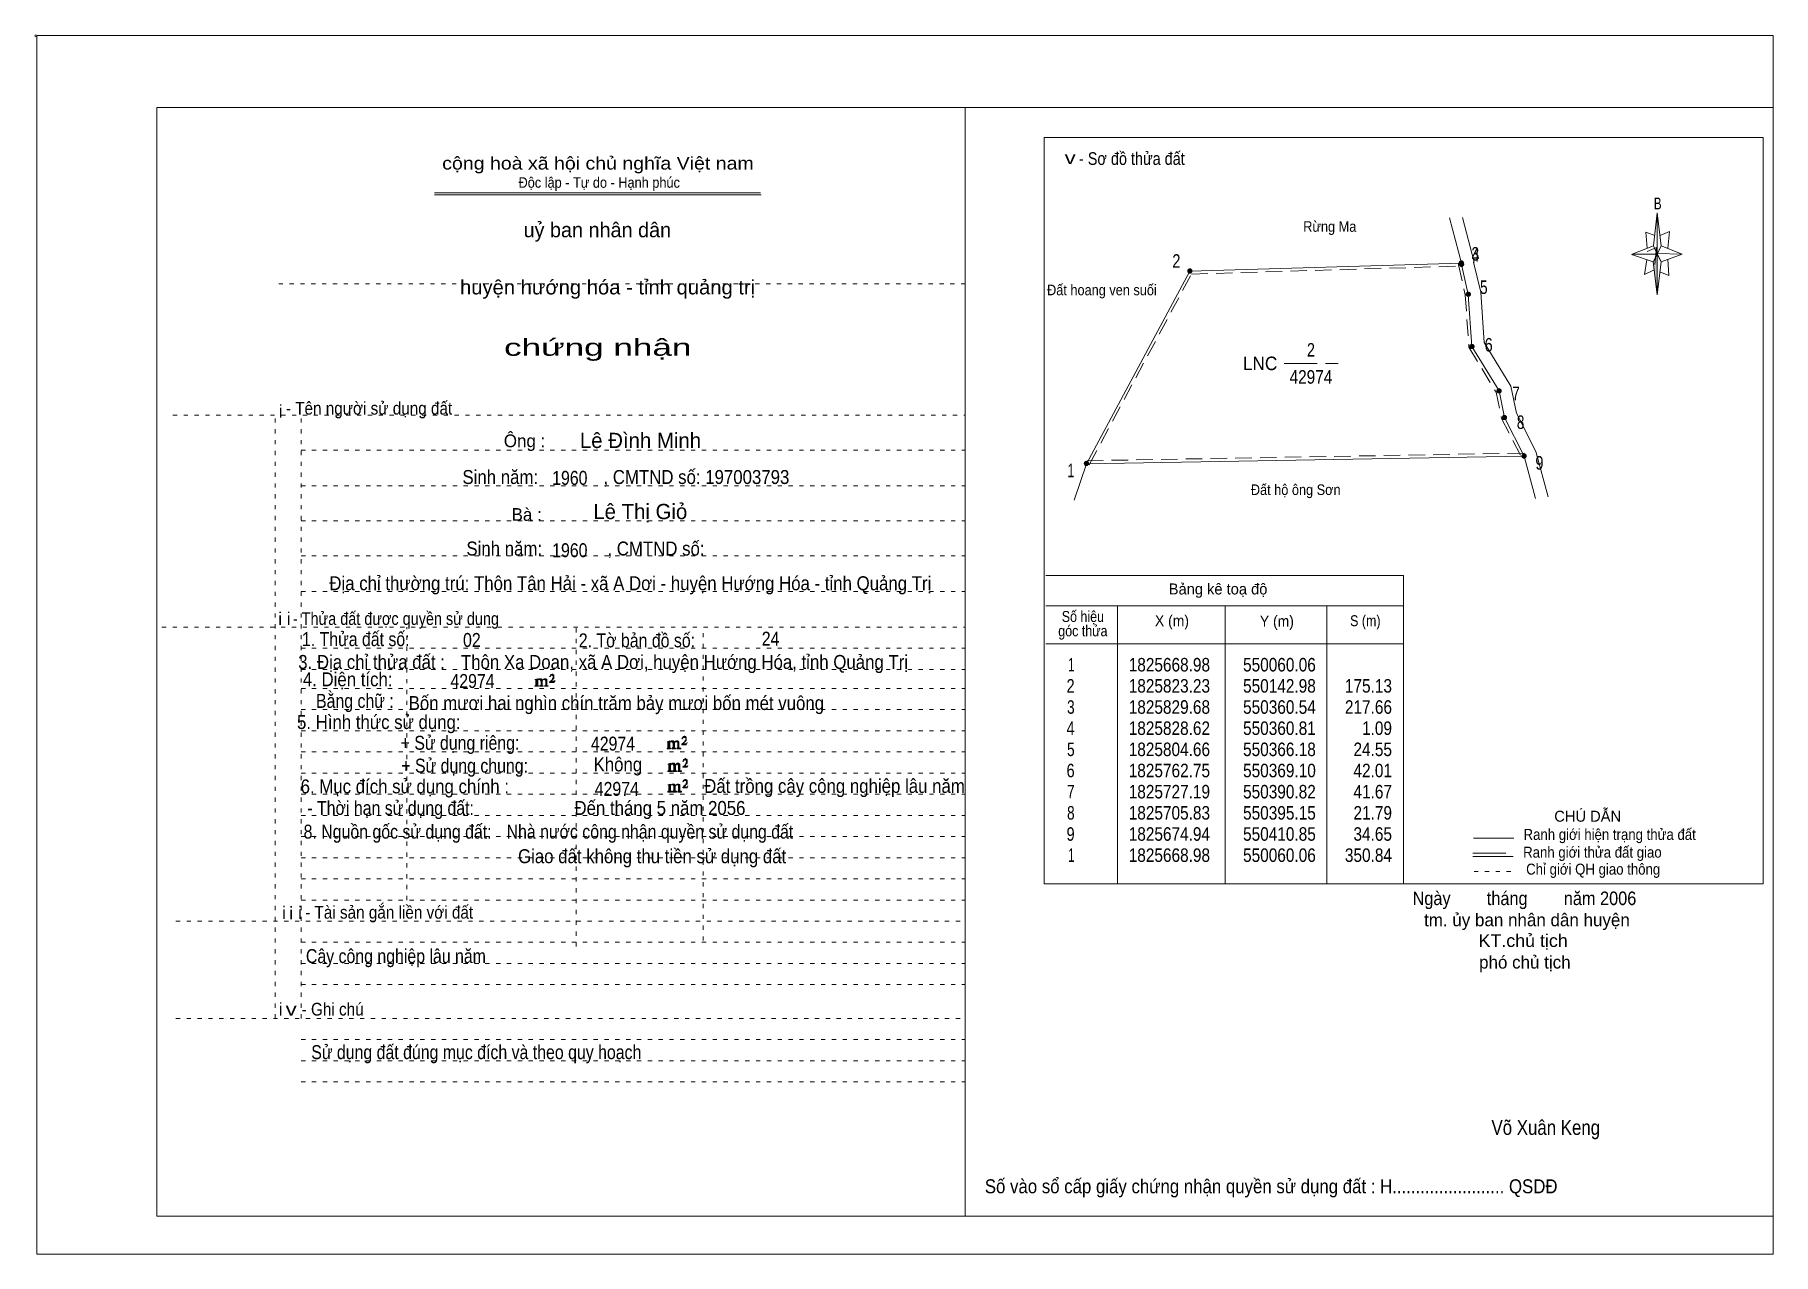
# Model space of a CAD drawing. Header units: centimetres. Extents: x -1.6 to 39.5, y -3.3 to 25.5.
import ezdxf
from ezdxf.enums import TextEntityAlignment as Align

# ---------------------------------------------------------------- set-up
doc = ezdxf.new("R2010")
doc.units = ezdxf.units.CM
doc.header["$LTSCALE"] = 0.13
doc.header["$PDMODE"] = 32
doc.header["$PDSIZE"] = 0.065
for name, pattern in [('DOTTED', [1.5, 0.3, -1.2]), ('LONG_DASHED', [7.5, 6, -1.5]), ('MEDIUM_DASHED', [4.5, 3, -1.5])]:
    doc.linetypes.add(name, pattern=pattern)
for name, color, linetype, lineweight in [('1', 7, 'DOTTED', 13), ('10', 7, 'Continuous', 13), ('32', 7, 'LONG_DASHED', 13), ('33', 7, 'LONG_DASHED', 13), ('4', 7, 'Continuous', 13), ('5', 7, 'Continuous', 13), ('50', 7, 'Continuous', 13)]:
    doc.layers.add(name, color=color, linetype=linetype, lineweight=lineweight)
doc.layers.add('30', color=7, linetype='Continuous')

msp = doc.modelspace()

# ---------------------------------------------------------------- hatches: boundary and pattern name
at = {"layer": '32'}
for points in [[(32.188, 20.103, 1), (32.088, 20.103, 1)], [(25.774, 19.913, 1), (25.674, 19.913, 1)], [(32.196, 20.071, 1), (32.096, 20.071, 1)], [(32.354, 19.365, 1), (32.254, 19.365, 1)], [(32.44, 18.129, 1), (32.34, 18.129, 1)], [(33.081, 17.081, 1), (32.98, 17.081, 1)], [(33.208, 16.451, 1), (33.108, 16.451, 1)], [(23.329, 15.365, 1), (23.229, 15.365, 1)], [(33.671, 15.541, 1), (33.571, 15.541, 1)]]:
    msp.add_hatch(color=256, dxfattribs=at).paths.add_polyline_path(points)
at = {"layer": '5'}
msp.add_hatch(color=256, dxfattribs=at).paths.add_polyline_path([(36.77, 20.31), (36.77, 19.35), (36.67, 20.13)])
at = {"layer": '50'}
for points in [[(10.27, 10.13), (10.27, 10.12), (10.27, 10.11), (10.25, 10.11), (10.24, 10.11), (10.24, 10.1), (10.33, 10.1), (10.33, 10.11), (10.32, 10.11), (10.31, 10.11), (10.31, 10.12), (10.31, 10.13), (10.31, 10.24), (10.31, 10.25), (10.32, 10.26), (10.34, 10.26), (10.35, 10.26), (10.36, 10.26), (10.37, 10.25), (10.39, 10.22), (10.39, 10.13), (10.37, 10.12), (10.37, 10.11), (10.36, 10.11), (10.35, 10.11), (10.35, 10.1), (10.44, 10.1), (10.44, 10.11), (10.43, 10.11), (10.42, 10.11), (10.42, 10.12), (10.42, 10.13), (10.42, 10.24), (10.44, 10.26), (10.45, 10.26), (10.46, 10.26), (10.49, 10.26), (10.49, 10.25), (10.5, 10.24), (10.5, 10.22), (10.5, 10.13), (10.5, 10.12), (10.49, 10.11), (10.49, 10.11), (10.47, 10.11), (10.47, 10.1), (10.56, 10.1), (10.56, 10.11), (10.55, 10.11), (10.54, 10.11), (10.53, 10.12), (10.53, 10.13), (10.53, 10.2), (10.53, 10.25), (10.53, 10.26), (10.52, 10.27), (10.5, 10.28), (10.47, 10.28), (10.46, 10.28), (10.44, 10.27), (10.41, 10.25), (10.41, 10.26), (10.4, 10.28), (10.39, 10.28), (10.37, 10.28), (10.35, 10.28), (10.34, 10.28), (10.32, 10.26), (10.31, 10.26), (10.31, 10.25), (10.31, 10.25), (10.31, 10.26), (10.31, 10.28), (10.24, 10.26), (10.24, 10.26), (10.25, 10.26), (10.27, 10.25), (10.27, 10.24), (10.27, 10.23)], [(10.69, 10.19), (10.72, 10.24), (10.72, 10.24), (10.71, 10.22), (10.69, 10.22), (10.68, 10.22), (10.63, 10.22), (10.66, 10.26), (10.67, 10.27), (10.69, 10.28), (10.69, 10.3), (10.69, 10.32), (10.69, 10.34), (10.69, 10.35), (10.69, 10.37), (10.68, 10.38), (10.67, 10.38), (10.66, 10.39), (10.65, 10.39), (10.63, 10.38), (10.63, 10.38), (10.62, 10.37), (10.61, 10.35), (10.59, 10.33), (10.61, 10.33), (10.61, 10.35), (10.62, 10.35), (10.63, 10.36), (10.65, 10.36), (10.66, 10.36), (10.67, 10.35), (10.68, 10.35), (10.68, 10.32), (10.68, 10.3), (10.66, 10.28), (10.66, 10.26), (10.65, 10.25), (10.59, 10.2), (10.59, 10.19)], [(13.39, 8.66), (13.39, 8.65), (13.39, 8.64), (13.38, 8.64), (13.37, 8.64), (13.37, 8.62), (13.45, 8.62), (13.45, 8.64), (13.44, 8.64), (13.43, 8.64), (13.43, 8.65), (13.43, 8.66), (13.43, 8.77), (13.43, 8.78), (13.44, 8.79), (13.47, 8.79), (13.48, 8.79), (13.49, 8.79), (13.5, 8.78), (13.51, 8.74), (13.51, 8.66), (13.5, 8.65), (13.5, 8.64), (13.49, 8.64), (13.48, 8.64), (13.48, 8.62), (13.57, 8.62), (13.57, 8.64), (13.55, 8.64), (13.54, 8.64), (13.54, 8.65), (13.54, 8.66), (13.54, 8.77), (13.57, 8.79), (13.58, 8.79), (13.59, 8.79), (13.61, 8.79), (13.61, 8.78), (13.62, 8.77), (13.62, 8.74), (13.62, 8.66), (13.62, 8.65), (13.61, 8.64), (13.61, 8.64), (13.6, 8.64), (13.6, 8.62), (13.69, 8.62), (13.69, 8.64), (13.67, 8.64), (13.66, 8.64), (13.65, 8.65), (13.65, 8.66), (13.65, 8.73), (13.65, 8.78), (13.65, 8.79), (13.64, 8.8), (13.62, 8.81), (13.6, 8.81), (13.59, 8.81), (13.57, 8.8), (13.53, 8.78), (13.53, 8.79), (13.52, 8.81), (13.51, 8.81), (13.5, 8.81), (13.48, 8.81), (13.47, 8.81), (13.44, 8.79), (13.43, 8.79), (13.43, 8.78), (13.43, 8.78), (13.43, 8.79), (13.43, 8.81), (13.37, 8.79), (13.37, 8.79), (13.38, 8.79), (13.39, 8.78), (13.39, 8.77), (13.39, 8.76)], [(13.82, 8.72), (13.84, 8.77), (13.84, 8.77), (13.83, 8.74), (13.82, 8.74), (13.81, 8.74), (13.75, 8.74), (13.79, 8.79), (13.8, 8.8), (13.82, 8.81), (13.82, 8.83), (13.82, 8.84), (13.82, 8.87), (13.82, 8.88), (13.82, 8.9), (13.81, 8.91), (13.8, 8.91), (13.79, 8.92), (13.77, 8.92), (13.75, 8.91), (13.75, 8.91), (13.74, 8.9), (13.73, 8.88), (13.72, 8.86), (13.73, 8.86), (13.73, 8.88), (13.74, 8.88), (13.75, 8.89), (13.77, 8.89), (13.79, 8.89), (13.8, 8.88), (13.81, 8.88), (13.81, 8.84), (13.81, 8.83), (13.79, 8.81), (13.79, 8.79), (13.77, 8.78), (13.72, 8.73), (13.72, 8.72)], [(13.41, 8.12), (13.41, 8.11), (13.41, 8.1), (13.4, 8.1), (13.39, 8.1), (13.39, 8.09), (13.48, 8.09), (13.48, 8.1), (13.47, 8.1), (13.45, 8.1), (13.45, 8.11), (13.45, 8.12), (13.45, 8.23), (13.45, 8.24), (13.47, 8.26), (13.49, 8.26), (13.5, 8.26), (13.51, 8.26), (13.52, 8.24), (13.53, 8.21), (13.53, 8.12), (13.52, 8.11), (13.52, 8.1), (13.51, 8.1), (13.5, 8.1), (13.5, 8.09), (13.59, 8.09), (13.59, 8.1), (13.58, 8.1), (13.57, 8.1), (13.57, 8.11), (13.57, 8.12), (13.57, 8.23), (13.59, 8.26), (13.6, 8.26), (13.61, 8.26), (13.63, 8.26), (13.63, 8.24), (13.64, 8.23), (13.64, 8.21), (13.64, 8.12), (13.64, 8.11), (13.63, 8.1), (13.63, 8.1), (13.62, 8.1), (13.62, 8.09), (13.71, 8.09), (13.71, 8.1), (13.7, 8.1), (13.69, 8.1), (13.67, 8.11), (13.67, 8.12), (13.67, 8.2), (13.67, 8.24), (13.67, 8.26), (13.66, 8.27), (13.64, 8.28), (13.62, 8.28), (13.61, 8.28), (13.59, 8.27), (13.55, 8.24), (13.55, 8.26), (13.54, 8.28), (13.53, 8.28), (13.52, 8.28), (13.5, 8.28), (13.49, 8.28), (13.47, 8.26), (13.45, 8.26), (13.45, 8.24), (13.45, 8.24), (13.45, 8.26), (13.45, 8.28), (13.39, 8.26), (13.39, 8.26), (13.4, 8.26), (13.41, 8.24), (13.41, 8.23), (13.41, 8.22)], [(13.84, 8.19), (13.86, 8.23), (13.86, 8.23), (13.85, 8.21), (13.84, 8.21), (13.83, 8.21), (13.77, 8.21), (13.81, 8.26), (13.82, 8.27), (13.84, 8.28), (13.84, 8.3), (13.84, 8.31), (13.84, 8.33), (13.84, 8.34), (13.84, 8.37), (13.83, 8.38), (13.82, 8.38), (13.81, 8.39), (13.8, 8.39), (13.77, 8.38), (13.77, 8.38), (13.76, 8.37), (13.75, 8.34), (13.74, 8.32), (13.75, 8.32), (13.75, 8.34), (13.76, 8.34), (13.77, 8.36), (13.8, 8.36), (13.81, 8.36), (13.82, 8.34), (13.83, 8.34), (13.83, 8.31), (13.83, 8.3), (13.81, 8.28), (13.81, 8.26), (13.8, 8.24), (13.74, 8.2), (13.74, 8.19)], [(13.84, 7.7), (13.86, 7.75), (13.86, 7.75), (13.85, 7.72), (13.84, 7.72), (13.83, 7.72), (13.77, 7.72), (13.81, 7.77), (13.82, 7.78), (13.84, 7.79), (13.84, 7.81), (13.84, 7.82), (13.84, 7.85), (13.84, 7.86), (13.84, 7.88), (13.83, 7.89), (13.82, 7.89), (13.81, 7.9), (13.79, 7.9), (13.77, 7.89), (13.77, 7.89), (13.76, 7.88), (13.75, 7.86), (13.74, 7.84), (13.75, 7.84), (13.75, 7.86), (13.76, 7.86), (13.77, 7.87), (13.79, 7.87), (13.81, 7.87), (13.82, 7.86), (13.83, 7.86), (13.83, 7.82), (13.83, 7.81), (13.81, 7.79), (13.81, 7.77), (13.79, 7.76), (13.74, 7.71), (13.74, 7.7)], [(13.41, 7.64), (13.41, 7.63), (13.41, 7.62), (13.4, 7.62), (13.39, 7.62), (13.39, 7.6), (13.47, 7.6), (13.47, 7.62), (13.46, 7.62), (13.45, 7.62), (13.45, 7.63), (13.45, 7.64), (13.45, 7.75), (13.45, 7.76), (13.46, 7.77), (13.49, 7.77), (13.5, 7.77), (13.51, 7.77), (13.52, 7.76), (13.53, 7.72), (13.53, 7.64), (13.52, 7.63), (13.52, 7.62), (13.51, 7.62), (13.5, 7.62), (13.5, 7.6), (13.59, 7.6), (13.59, 7.62), (13.57, 7.62), (13.56, 7.62), (13.56, 7.63), (13.56, 7.64), (13.56, 7.75), (13.59, 7.77), (13.6, 7.77), (13.61, 7.77), (13.63, 7.77), (13.63, 7.76), (13.64, 7.75), (13.64, 7.72), (13.64, 7.64), (13.64, 7.63), (13.63, 7.62), (13.63, 7.62), (13.62, 7.62), (13.62, 7.6), (13.71, 7.6), (13.71, 7.62), (13.69, 7.62), (13.68, 7.62), (13.67, 7.63), (13.67, 7.64), (13.67, 7.71), (13.67, 7.76), (13.67, 7.77), (13.66, 7.78), (13.64, 7.79), (13.62, 7.79), (13.61, 7.79), (13.59, 7.78), (13.55, 7.76), (13.55, 7.77), (13.54, 7.79), (13.53, 7.79), (13.52, 7.79), (13.5, 7.79), (13.49, 7.79), (13.46, 7.77), (13.45, 7.77), (13.45, 7.76), (13.45, 7.76), (13.45, 7.77), (13.45, 7.79), (13.39, 7.77), (13.39, 7.77), (13.4, 7.77), (13.41, 7.76), (13.41, 7.75), (13.41, 7.74)]]:
    msp.add_hatch(color=256, dxfattribs=at).paths.add_polyline_path(points)

# ---------------------------------------------------------------- linework, layer by layer
at = {"layer": '1', "linetype": 'Continuous'}
for p, q in [((1.31, -2.42), (1.31, 23.78)), ((1.31, 23.78), (39.51, 23.78)), ((20.41, -2.42), (20.41, 23.78)), ((39.51, -2.42), (39.51, 23.78)), ((7.87, 21.76), (15.58, 21.76)), ((7.87, 21.71), (15.59, 21.71)), ((36.67, 20.13), (36.16, 20.3)), ((1.31, -2.42), (39.51, -2.42))]:
    msp.add_line(p, q, dxfattribs=at)
at = {"layer": '1'}
for p, q in [((4.19, 19.61), (20.41, 19.61)), ((1.69, 16.51), (20.41, 16.51)), ((4.11, 2.25), (4.11, 16.51)), ((4.72, 2.25), (4.72, 16.51)), ((4.72, 15.68), (20.41, 15.68)), ((4.72, 14.84), (20.41, 14.84)), ((4.72, 14.01), (20.41, 14.01)), ((4.72, 13.18), (20.41, 13.18)), ((4.72, 12.34), (20.41, 12.34)), ((1.43, 11.5), (20.41, 11.5)), ((7.22, 5.05), (7.22, 11.5)), ((11.22, 3.95), (11.22, 11.5)), ((14.22, 4.09), (14.22, 11.5)), ((4.72, 11), (20.41, 11)), ((4.72, 10.5), (20.41, 10.5)), ((4.72, 10.05), (20.41, 10.05)), ((4.72, 9.55), (20.41, 9.55)), ((4.72, 9.05), (20.41, 9.05)), ((4.72, 8.55), (20.41, 8.55)), ((4.72, 8.05), (20.41, 8.05)), ((4.72, 7.55), (20.41, 7.55)), ((4.72, 7.05), (20.41, 7.05)), ((4.72, 6.55), (20.41, 6.55)), ((4.72, 6.05), (20.41, 6.05)), ((4.72, 5.55), (20.41, 5.55)), ((4.72, 5.05), (20.41, 5.05)), ((1.76, 4.55), (20.41, 4.55)), ((4.72, 4.05), (20.41, 4.05)), ((4.72, 3.55), (20.41, 3.55)), ((4.72, 3.05), (20.41, 3.05)), ((1.76, 2.25), (20.41, 2.25)), ((4.72, 1.75), (20.41, 1.75)), ((4.72, 1.25), (20.41, 1.25)), ((4.72, 0.75), (20.41, 0.75))]:
    msp.add_line(p, q, dxfattribs=at)
at = {"layer": '1', "linetype": 'Continuous'}
msp.add_lwpolyline([(-1.53, -3.32), (39.51, -3.32), (39.51, 25.48), (-1.53, 25.48)], close=True, dxfattribs=at)
msp.add_lwpolyline([(36.68, 19.93), (36.47, 19.83), (36.52, 20.18)], dxfattribs=at)
at = {"layer": '10'}
for p, q in [((32.14, 20.1), (31.86, 21.17)), ((32.44, 20.12), (32.17, 21.18)), ((33.9, 15.65), (34.19, 14.58)), ((22.99, 14.5), (23.28, 15.36)), ((33.62, 15.54), (33.89, 14.54))]:
    msp.add_line(p, q, dxfattribs=at)
at = {"layer": '10', "linetype": 'MEDIUM_DASHED'}
msp.add_line((33.62, 15.61), (23.28, 15.43), dxfattribs=at)
at = {"layer": '10'}
for points in [[(23.28, 15.36), (25.72, 19.91), (32.14, 20.1)], [(32.14, 20.1), (32.14, 20.07), (32.3, 19.36), (32.39, 18.13), (33.03, 17.08), (33.16, 16.45), (33.62, 15.54), (23.28, 15.36)], [(32.44, 20.12), (32.43, 20.12), (32.6, 19.41), (32.68, 18.22), (33.31, 17.19), (33.44, 16.55), (33.9, 15.65)]]:
    msp.add_lwpolyline(points, dxfattribs=at)
at = {"layer": '10', "linetype": 'MEDIUM_DASHED'}
for points in [[(23.34, 15.33), (25.76, 19.84), (32.14, 20.03)], [(32.07, 20.1), (32.07, 20.06), (32.23, 19.35), (32.32, 18.11), (32.96, 17.05), (33.09, 16.43), (33.56, 15.51)]]:
    msp.add_lwpolyline(points, dxfattribs=at)
at = {"layer": '10'}
msp.add_point((32.14, 20.1), dxfattribs=at)
at = {"layer": '32'}
for centre in [(32.138, 20.103), (25.724, 19.913), (32.146, 20.071), (32.304, 19.365), (32.39, 18.129), (33.031, 17.081), (33.158, 16.451), (23.279, 15.365), (33.621, 15.541)]:
    msp.add_circle(centre, 0.05, dxfattribs=at)
at = {"layer": '33'}
msp.add_line((27.95, 17.73), (29.23, 17.73), dxfattribs=at)
at = {"layer": '4'}
for p, q in [((22.32, 12.72), (30.77, 12.72)), ((30.77, 5.43), (30.77, 12.72)), ((22.32, 12), (30.77, 12)), ((24.01, 5.43), (24.01, 12)), ((26.56, 5.43), (26.56, 12)), ((28.96, 12), (28.96, 5.43)), ((22.32, 11.1), (30.77, 11.1)), ((32.43, 6.51), (33.38, 6.51)), ((32.41, 6.08), (33.36, 6.08))]:
    msp.add_line(p, q, dxfattribs=at)
at = {"layer": '4', "linetype": 'LONG_DASHED'}
msp.add_line((32.41, 6.16), (33.36, 6.16), dxfattribs=at)
at = {"layer": '4', "linetype": 'DOTTED'}
msp.add_line((32.44, 5.72), (33.43, 5.72), dxfattribs=at)
at = {"layer": '4'}
msp.add_lwpolyline([(22.28, 23.07), (39.27, 23.07), (39.27, 5.43), (22.28, 5.43)], close=True, dxfattribs=at)
msp.add_circle((-1.55, 25.47), 0.025, dxfattribs=at)
at = {"layer": '5'}
for p, q in [((36.68, 20.51), (36.77, 21.29)), ((36.86, 20.51), (37.36, 20.31)), ((37.02, 20.19), (37.04, 19.81)), ((36.86, 20.13), (36.77, 19.35)), ((37.04, 19.81), (36.83, 19.89))]:
    msp.add_line(p, q, dxfattribs=at)
for points in [[(36.77, 21.29), (36.86, 20.51), (36.77, 20.31)], [(36.77, 20.31), (36.18, 20.31), (36.68, 20.51), (36.86, 20.13), (37.36, 20.31), (36.77, 20.33)], [(36.77, 20.31), (36.77, 19.35), (36.67, 20.13)]]:
    msp.add_lwpolyline(points, close=True, dxfattribs=at)
for points in [[(36.71, 20.75), (36.5, 20.83), (36.53, 20.45)], [(36.84, 20.75), (37.06, 20.85), (37.02, 20.45)], [(36.77, 20.31), (36.68, 20.51), (36.18, 20.31)], [(36.53, 20.37), (36.75, 20.47), (36.71, 20.07)], [(36.77, 20.31), (36.86, 20.13), (37.36, 20.31)]]:
    msp.add_lwpolyline(points, dxfattribs=at)
at = {"layer": '50'}
for points in [[(10.27, 10.13), (10.27, 10.12), (10.27, 10.11), (10.25, 10.11), (10.24, 10.11), (10.24, 10.1), (10.33, 10.1), (10.33, 10.11), (10.32, 10.11), (10.31, 10.11), (10.31, 10.12), (10.31, 10.13), (10.31, 10.24), (10.31, 10.25), (10.32, 10.26), (10.34, 10.26), (10.35, 10.26), (10.36, 10.26), (10.37, 10.25), (10.39, 10.22), (10.39, 10.13), (10.37, 10.12), (10.37, 10.11), (10.36, 10.11), (10.35, 10.11), (10.35, 10.1), (10.44, 10.1), (10.44, 10.11), (10.43, 10.11), (10.42, 10.11), (10.42, 10.12), (10.42, 10.13), (10.42, 10.24), (10.44, 10.26), (10.45, 10.26), (10.46, 10.26), (10.49, 10.26), (10.49, 10.25), (10.5, 10.24), (10.5, 10.22), (10.5, 10.13), (10.5, 10.12), (10.49, 10.11), (10.49, 10.11), (10.47, 10.11), (10.47, 10.1), (10.56, 10.1), (10.56, 10.11), (10.55, 10.11), (10.54, 10.11), (10.53, 10.12), (10.53, 10.13), (10.53, 10.2), (10.53, 10.25), (10.53, 10.26), (10.52, 10.27), (10.5, 10.28), (10.47, 10.28), (10.46, 10.28), (10.44, 10.27), (10.41, 10.25), (10.41, 10.26), (10.4, 10.28), (10.39, 10.28), (10.37, 10.28), (10.35, 10.28), (10.34, 10.28), (10.32, 10.26), (10.31, 10.26), (10.31, 10.25), (10.31, 10.25), (10.31, 10.26), (10.31, 10.28), (10.24, 10.26), (10.24, 10.26), (10.25, 10.26), (10.27, 10.25), (10.27, 10.24), (10.27, 10.23)], [(10.69, 10.19), (10.72, 10.24), (10.72, 10.24), (10.71, 10.22), (10.69, 10.22), (10.68, 10.22), (10.63, 10.22), (10.66, 10.26), (10.67, 10.27), (10.69, 10.28), (10.69, 10.3), (10.69, 10.32), (10.69, 10.34), (10.69, 10.35), (10.69, 10.37), (10.68, 10.38), (10.67, 10.38), (10.66, 10.39), (10.65, 10.39), (10.63, 10.38), (10.63, 10.38), (10.62, 10.37), (10.61, 10.35), (10.59, 10.33), (10.61, 10.33), (10.61, 10.35), (10.62, 10.35), (10.63, 10.36), (10.65, 10.36), (10.66, 10.36), (10.67, 10.35), (10.68, 10.35), (10.68, 10.32), (10.68, 10.3), (10.66, 10.28), (10.66, 10.26), (10.65, 10.25), (10.59, 10.2), (10.59, 10.19)], [(13.39, 8.66), (13.39, 8.65), (13.39, 8.64), (13.38, 8.64), (13.37, 8.64), (13.37, 8.62), (13.45, 8.62), (13.45, 8.64), (13.44, 8.64), (13.43, 8.64), (13.43, 8.65), (13.43, 8.66), (13.43, 8.77), (13.43, 8.78), (13.44, 8.79), (13.47, 8.79), (13.48, 8.79), (13.49, 8.79), (13.5, 8.78), (13.51, 8.74), (13.51, 8.66), (13.5, 8.65), (13.5, 8.64), (13.49, 8.64), (13.48, 8.64), (13.48, 8.62), (13.57, 8.62), (13.57, 8.64), (13.55, 8.64), (13.54, 8.64), (13.54, 8.65), (13.54, 8.66), (13.54, 8.77), (13.57, 8.79), (13.58, 8.79), (13.59, 8.79), (13.61, 8.79), (13.61, 8.78), (13.62, 8.77), (13.62, 8.74), (13.62, 8.66), (13.62, 8.65), (13.61, 8.64), (13.61, 8.64), (13.6, 8.64), (13.6, 8.62), (13.69, 8.62), (13.69, 8.64), (13.67, 8.64), (13.66, 8.64), (13.65, 8.65), (13.65, 8.66), (13.65, 8.73), (13.65, 8.78), (13.65, 8.79), (13.64, 8.8), (13.62, 8.81), (13.6, 8.81), (13.59, 8.81), (13.57, 8.8), (13.53, 8.78), (13.53, 8.79), (13.52, 8.81), (13.51, 8.81), (13.5, 8.81), (13.48, 8.81), (13.47, 8.81), (13.44, 8.79), (13.43, 8.79), (13.43, 8.78), (13.43, 8.78), (13.43, 8.79), (13.43, 8.81), (13.37, 8.79), (13.37, 8.79), (13.38, 8.79), (13.39, 8.78), (13.39, 8.77), (13.39, 8.76)], [(13.82, 8.72), (13.84, 8.77), (13.84, 8.77), (13.83, 8.74), (13.82, 8.74), (13.81, 8.74), (13.75, 8.74), (13.79, 8.79), (13.8, 8.8), (13.82, 8.81), (13.82, 8.83), (13.82, 8.84), (13.82, 8.87), (13.82, 8.88), (13.82, 8.9), (13.81, 8.91), (13.8, 8.91), (13.79, 8.92), (13.77, 8.92), (13.75, 8.91), (13.75, 8.91), (13.74, 8.9), (13.73, 8.88), (13.72, 8.86), (13.73, 8.86), (13.73, 8.88), (13.74, 8.88), (13.75, 8.89), (13.77, 8.89), (13.79, 8.89), (13.8, 8.88), (13.81, 8.88), (13.81, 8.84), (13.81, 8.83), (13.79, 8.81), (13.79, 8.79), (13.77, 8.78), (13.72, 8.73), (13.72, 8.72)], [(13.41, 8.12), (13.41, 8.11), (13.41, 8.1), (13.4, 8.1), (13.39, 8.1), (13.39, 8.09), (13.48, 8.09), (13.48, 8.1), (13.47, 8.1), (13.45, 8.1), (13.45, 8.11), (13.45, 8.12), (13.45, 8.23), (13.45, 8.24), (13.47, 8.26), (13.49, 8.26), (13.5, 8.26), (13.51, 8.26), (13.52, 8.24), (13.53, 8.21), (13.53, 8.12), (13.52, 8.11), (13.52, 8.1), (13.51, 8.1), (13.5, 8.1), (13.5, 8.09), (13.59, 8.09), (13.59, 8.1), (13.58, 8.1), (13.57, 8.1), (13.57, 8.11), (13.57, 8.12), (13.57, 8.23), (13.59, 8.26), (13.6, 8.26), (13.61, 8.26), (13.63, 8.26), (13.63, 8.24), (13.64, 8.23), (13.64, 8.21), (13.64, 8.12), (13.64, 8.11), (13.63, 8.1), (13.63, 8.1), (13.62, 8.1), (13.62, 8.09), (13.71, 8.09), (13.71, 8.1), (13.7, 8.1), (13.69, 8.1), (13.67, 8.11), (13.67, 8.12), (13.67, 8.2), (13.67, 8.24), (13.67, 8.26), (13.66, 8.27), (13.64, 8.28), (13.62, 8.28), (13.61, 8.28), (13.59, 8.27), (13.55, 8.24), (13.55, 8.26), (13.54, 8.28), (13.53, 8.28), (13.52, 8.28), (13.5, 8.28), (13.49, 8.28), (13.47, 8.26), (13.45, 8.26), (13.45, 8.24), (13.45, 8.24), (13.45, 8.26), (13.45, 8.28), (13.39, 8.26), (13.39, 8.26), (13.4, 8.26), (13.41, 8.24), (13.41, 8.23), (13.41, 8.22)], [(13.84, 8.19), (13.86, 8.23), (13.86, 8.23), (13.85, 8.21), (13.84, 8.21), (13.83, 8.21), (13.77, 8.21), (13.81, 8.26), (13.82, 8.27), (13.84, 8.28), (13.84, 8.3), (13.84, 8.31), (13.84, 8.33), (13.84, 8.34), (13.84, 8.37), (13.83, 8.38), (13.82, 8.38), (13.81, 8.39), (13.8, 8.39), (13.77, 8.38), (13.77, 8.38), (13.76, 8.37), (13.75, 8.34), (13.74, 8.32), (13.75, 8.32), (13.75, 8.34), (13.76, 8.34), (13.77, 8.36), (13.8, 8.36), (13.81, 8.36), (13.82, 8.34), (13.83, 8.34), (13.83, 8.31), (13.83, 8.3), (13.81, 8.28), (13.81, 8.26), (13.8, 8.24), (13.74, 8.2), (13.74, 8.19)], [(13.84, 7.7), (13.86, 7.75), (13.86, 7.75), (13.85, 7.72), (13.84, 7.72), (13.83, 7.72), (13.77, 7.72), (13.81, 7.77), (13.82, 7.78), (13.84, 7.79), (13.84, 7.81), (13.84, 7.82), (13.84, 7.85), (13.84, 7.86), (13.84, 7.88), (13.83, 7.89), (13.82, 7.89), (13.81, 7.9), (13.79, 7.9), (13.77, 7.89), (13.77, 7.89), (13.76, 7.88), (13.75, 7.86), (13.74, 7.84), (13.75, 7.84), (13.75, 7.86), (13.76, 7.86), (13.77, 7.87), (13.79, 7.87), (13.81, 7.87), (13.82, 7.86), (13.83, 7.86), (13.83, 7.82), (13.83, 7.81), (13.81, 7.79), (13.81, 7.77), (13.79, 7.76), (13.74, 7.71), (13.74, 7.7)], [(13.41, 7.64), (13.41, 7.63), (13.41, 7.62), (13.4, 7.62), (13.39, 7.62), (13.39, 7.6), (13.47, 7.6), (13.47, 7.62), (13.46, 7.62), (13.45, 7.62), (13.45, 7.63), (13.45, 7.64), (13.45, 7.75), (13.45, 7.76), (13.46, 7.77), (13.49, 7.77), (13.5, 7.77), (13.51, 7.77), (13.52, 7.76), (13.53, 7.72), (13.53, 7.64), (13.52, 7.63), (13.52, 7.62), (13.51, 7.62), (13.5, 7.62), (13.5, 7.6), (13.59, 7.6), (13.59, 7.62), (13.57, 7.62), (13.56, 7.62), (13.56, 7.63), (13.56, 7.64), (13.56, 7.75), (13.59, 7.77), (13.6, 7.77), (13.61, 7.77), (13.63, 7.77), (13.63, 7.76), (13.64, 7.75), (13.64, 7.72), (13.64, 7.64), (13.64, 7.63), (13.63, 7.62), (13.63, 7.62), (13.62, 7.62), (13.62, 7.6), (13.71, 7.6), (13.71, 7.62), (13.69, 7.62), (13.68, 7.62), (13.67, 7.63), (13.67, 7.64), (13.67, 7.71), (13.67, 7.76), (13.67, 7.77), (13.66, 7.78), (13.64, 7.79), (13.62, 7.79), (13.61, 7.79), (13.59, 7.78), (13.55, 7.76), (13.55, 7.77), (13.54, 7.79), (13.53, 7.79), (13.52, 7.79), (13.5, 7.79), (13.49, 7.79), (13.46, 7.77), (13.45, 7.77), (13.45, 7.76), (13.45, 7.76), (13.45, 7.77), (13.45, 7.79), (13.39, 7.77), (13.39, 7.77), (13.4, 7.77), (13.41, 7.76), (13.41, 7.75), (13.41, 7.74)]]:
    msp.add_lwpolyline(points, close=True, dxfattribs=at)

# ---------------------------------------------------------------- texts
at = {"layer": '1'}
for s, height, width, p in [('cộng hoà xã hội chủ nghĩa Việt nam', 0.3, 1.15, (11.735, 22.31)), ('v', 0.3, 1.3, (22.895, 22.44)), ('- Sơ đồ thửa đất ', 0.3, 0.85, (24.4, 22.42)), ('Độc lập - Tự do - Hạnh phúc', 0.25, 0.9, (11.765, 21.88)), ('chứng nhận', 0.4, 1.55, (11.73, 17.91)), ('- Tên người sử dụng đất', 0.3, 0.9, (6.325, 16.52)), ('- Thửa đất được quyền sử dụng', 0.3, 0.85, (6.96, 11.55)), ('- Tài sản gắn liền với đất ', 0.3, 0.9, (6.85, 4.61)), ('v', 0.3, 1.3, (4.485, 2.32)), ('- Ghi chú', 0.3, 0.9, (5.465, 2.32))]:
    msp.add_text(s, height=height, dxfattribs=dict(at, width=width)).set_placement(p, align=Align.CENTER)
for s, height, p in [('uỷ ban nhân dân', 0.35, (11.72, 20.71)), ('i', 0.3, (4.235, 16.45)), ('i', 0.3, (4.225, 11.55)), ('i', 0.3, (4.425, 11.55)), ('i', 0.3, (4.315, 4.6)), ('i', 0.3, (4.485, 4.59)), ('i', 0.3, (4.695, 4.6)), ('i', 0.3, (4.235, 2.32))]:
    msp.add_text(s, height=height, dxfattribs=at).set_placement(p, align=Align.CENTER)
at = {"layer": '10'}
for s, height, width, p in [('Rừng Ma', 0.25, 0.9, (29.03, 20.84)), ('Đất hoang ven suối', 0.25, 0.9, (23.645, 19.34)), ('Đất hộ ông Sơn', 0.25, 0.9, (28.225, 14.62)), ('Võ Xuân Keng', 0.35, 0.85, (34.135, -0.5))]:
    msp.add_text(s, height=height, dxfattribs=dict(at, width=width)).set_placement(p, align=Align.CENTER)
at = {"layer": '30'}
for s, width, p in [('1', 0.65, (23, 10.45)), ('1825668.98', 0.85, (26.2, 10.45)), ('550060.06', 0.85, (28.7, 10.45)), ('550060.06', 0.85, (28.7, 10.45)), ('2', 0.8, (23, 9.95)), ('1825823.23', 0.85, (26.2, 9.95)), ('550142.98', 0.85, (28.7, 9.95)), ('175.13', 0.85, (30.5, 9.95)), ('3', 0.75, (23, 9.45)), ('1825829.68', 0.85, (26.2, 9.45)), ('550360.54', 0.85, (28.7, 9.45)), ('217.66', 0.85, (30.5, 9.45)), ('4', 0.8, (23, 8.95)), ('1825828.62', 0.85, (26.2, 8.95)), ('550360.81', 0.85, (28.7, 8.95)), ('1.09', 0.85, (30.5, 8.95)), ('5', 0.75, (23, 8.45)), ('1825804.66', 0.85, (26.2, 8.45)), ('550366.18', 0.85, (28.7, 8.45)), ('24.55', 0.85, (30.5, 8.45)), ('6', 0.8, (23, 7.95)), ('1825762.75', 0.85, (26.2, 7.95)), ('550369.10', 0.85, (28.7, 7.95)), ('42.01', 0.85, (30.5, 7.95)), ('7', 0.75, (23, 7.45)), ('1825727.19', 0.85, (26.2, 7.45)), ('550390.82', 0.85, (28.7, 7.45)), ('41.67', 0.85, (30.5, 7.45)), ('8', 0.75, (23, 6.95)), ('1825705.83', 0.85, (26.2, 6.95)), ('550395.15', 0.85, (28.7, 6.95)), ('21.79', 0.85, (30.5, 6.95)), ('9', 0.8, (23, 6.45)), ('1825674.94', 0.85, (26.2, 6.45)), ('550410.85', 0.85, (28.7, 6.45)), ('34.65', 0.85, (30.5, 6.45)), ('1', 0.65, (23, 5.95)), ('1825668.98', 0.85, (26.2, 5.95)), ('550060.06', 0.85, (28.7, 5.95)), ('350.84', 0.85, (30.5, 5.95))]:
    msp.add_text(s, height=0.32, dxfattribs=dict(at, width=width)).set_placement(p, align=Align.RIGHT)
at = {"layer": '32'}
for s, width, p in [('2', 0.8, (25.405, 19.99)), ('4', 0.8, (32.475, 20.13)), ('3', 0.75, (32.47, 20.16)), ('5', 0.75, (32.67, 19.37)), ('6', 0.8, (32.785, 18.01)), ('7', 0.75, (33.43, 16.86)), ('8', 0.75, (33.54, 16.18)), ('1', 0.65, (22.91, 15.04)), ('9', 0.8, (33.985, 15.22))]:
    msp.add_text(s, height=0.32, dxfattribs=dict(at, width=width)).set_placement(p, align=Align.CENTER)
at = {"layer": '33'}
for s, width, p in [('2', 0.8, (28.585, 17.89)), ('42974', 0.85, (28.585, 17.25))]:
    msp.add_text(s, height=0.32, dxfattribs=dict(at, width=width)).set_placement(p, align=Align.CENTER)
at = {"layer": '33', "width": 0.95}
msp.add_text('LNC', height=0.32, dxfattribs=at).set_placement((27.79, 17.57), align=Align.RIGHT)
at = {"layer": '4'}
for s, p in [('Bảng kê toạ độ', (26.39, 12.27)), ('CHÚ DẪN', (35.125, 6.9))]:
    msp.add_text(s, height=0.2591, dxfattribs=at).set_placement(p, align=Align.CENTER)
for s, width, p in [('góc thửa', 0.85, (23.195, 11.28)), ('Số hiệu', 0.85, (23.195, 11.62)), ('X (m)', 0.95, (25.3, 11.52)), ('Y (m)', 0.95, (27.78, 11.51)), ('S (m)', 0.85, (29.87, 11.52)), ('Ranh giới hiện trạng thửa đất', 0.9, (35.645, 6.47)), ('Ranh giới thửa đất giao ', 0.9, (35.28, 6.05)), ('Chỉ giới QH giao thông', 0.9, (35.255, 5.65))]:
    msp.add_text(s, height=0.2591, dxfattribs=dict(at, width=width)).set_placement(p, align=Align.CENTER)
at = {"layer": '5', "width": 0.75}
msp.add_text('B', height=0.276, dxfattribs=at).set_placement((36.78, 21.37), align=Align.CENTER)
at = {"layer": '50'}
for s, height, width, p in [('  huyện hướng hóa - tỉnh quảng trị', 0.34, 1.05, (11.83, 19.36)), ('Sinh năm:              , CMTND số: 197003793', 0.33, 0.9, (12.395, 14.88)), ('1960', 0.33, 0.85, (11.07, 14.86)), ('Sinh năm:              , CMTND số: ', 0.33, 0.9, (11.495, 13.19)), ('1960', 0.33, 0.85, (11.07, 13.15)), ('Địa chỉ thường trú: Thôn Tân Hải - xã A Dơi - huyện Hướng Hóa - tỉnh Quảng Trị', 0.33, 0.9, (12.5, 12.37)), ('1. Thửa đất số:  ', 0.33, 0.85, (6.115, 11.05)), ('02', 0.33, 0.85, (8.755, 11.03)), ('2. Tờ bản đồ số:  ', 0.33, 0.85, (12.76, 11.02)), ('24', 0.33, 0.85, (15.815, 11.06)), ('3. Địa chỉ thửa đất : ', 0.33, 0.9, (6.44, 10.51)), ('Thôn Xa Doan, xã A Dơi, huyện Hướng Hóa, tỉnh Quảng Trị', 0.33, 0.9, (13.78, 10.51)), ('4. Diện tích: ', 0.33, 0.9, (5.875, 10.1)), ('42974', 0.33, 0.85, (8.77, 10.06)), ('Bằng chữ :', 0.33, 0.85, (5.99, 9.59)), ('Bốn mươi hai nghìn chín trăm bảy mươi bốn mét vuông', 0.33, 0.9, (12.17, 9.54)), ('5. Hình thức sử dụng:', 0.33, 0.9, (6.555, 9.09)), ('+ Sử dụng riêng:', 0.33, 0.85, (8.475, 8.6)), ('42974', 0.33, 0.85, (12.09, 8.58)), ('+ Sử dụng chung:', 0.33, 0.85, (8.585, 8.06)), ('Không', 0.33, 0.9, (12.205, 8.09)), ('6. Mục đích sử dụng chính :', 0.33, 0.9, (7.17, 7.57)), ('42974', 0.33, 0.85, (12.18, 7.51)), ('Đất trồng cây công nghiệp lâu năm', 0.33, 0.9, (17.325, 7.58)), ('- Thời hạn sử dụng đất:', 0.33, 0.85, (6.835, 7.06)), ('Đến tháng 5 năm 2056', 0.33, 0.9, (13.2, 7.06)), ('8. Nguồn gốc sử dụng đất:', 0.33, 0.85, (7, 6.5)), ('Nhà nước công nhận quyền sử dụng đất ', 0.33, 0.85, (13.015, 6.5)), ('Giao đất không thu tiền sử dụng đất', 0.33, 0.9, (13.015, 5.92)), ('Ngày        tháng        năm 2006', 0.32, 0.9, (33.63, 4.93)), ('KT.chủ tịch', 0.3, 1.05, (33.6, 3.94)), ('Cây công nghiệp lâu năm', 0.33, 0.85, (6.96, 3.56)), ('Sử dụng đất đúng mục đích và theo quy hoạch', 0.33, 0.85, (8.86, 1.29)), ('Số vào sổ cấp giấy chứng nhận quyền sử dụng đất : H........................ QSDĐ', 0.33, 0.9, (27.645, -1.88))]:
    msp.add_text(s, height=height, dxfattribs=dict(at, width=width)).set_placement(p, align=Align.CENTER)
for s, height, p in [('Ông :', 0.3, (10, 15.75)), ('Lê Đình Minh', 0.36, (12.74, 15.73)), ('Lê Thị Giỏ', 0.36, (12.735, 14.05)), ('Bà :', 0.3, (10.05, 14.01)), ('tm. ủy ban nhân dân huyện ', 0.3, (33.745, 4.43)), ('phó chủ tịch', 0.3, (33.64, 3.43))]:
    msp.add_text(s, height=height, dxfattribs=at).set_placement(p, align=Align.CENTER)

doc.saveas('drawing.dxf')
